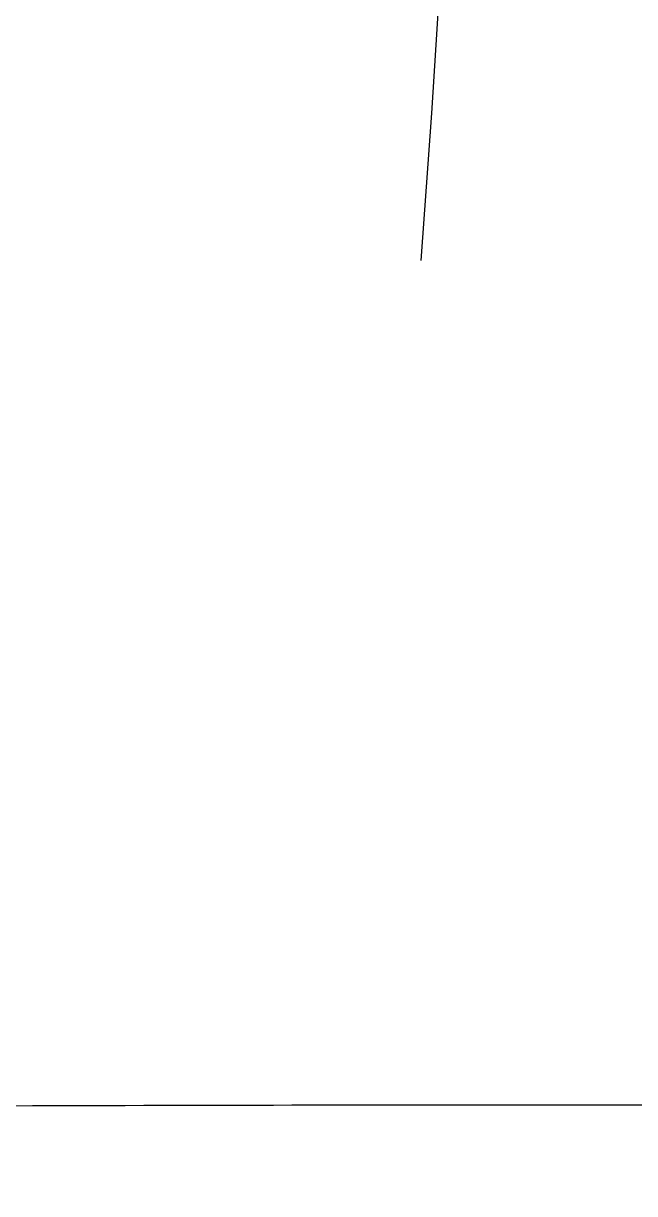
# Model space of a CAD drawing. Extents: x 11992 to 29481, y -6727 to 6811.
# Drawn here: x 24504.2 to 24579.6, y 2310.8 to 2455.3 of the extents above; entities that cross this region are included whole.
import ezdxf

# ---------------------------------------------------------------- set-up
doc = ezdxf.new("R2010")
doc.units = 0
doc.header["$MEASUREMENT"] = 0
doc.layers.get('0').update_dxf_attribs({"color": 8, "linetype": 'CONTINUOUS'})
doc.layers.add('zoylight 5回路', color=4, linetype='CONTINUOUS')

msp = doc.modelspace()

# ---------------------------------------------------------------- linework, layer by layer
for p, q in [((24554.59, 2444.2, -2436.43), (24555.64, 2460.45, -2436.43)), ((24553.29, 2426, -2436.43), (24554.59, 2444.2, -2436.43)), ((24503.04, 2321.67, -2436.43), (24505.32, 2321.68, -2436.43)), ((24505.32, 2321.68, -2436.43), (24507.61, 2321.69, -2436.43)), ((24507.61, 2321.69, -2436.43), (24509.89, 2321.69, -2436.43)), ((24509.89, 2321.69, -2436.43), (24512.18, 2321.7, -2436.43)), ((24512.18, 2321.7, -2436.43), (24514.46, 2321.71, -2436.43)), ((24514.46, 2321.71, -2436.43), (24516.75, 2321.71, -2436.43)), ((24516.75, 2321.71, -2436.43), (24519.04, 2321.72, -2436.43)), ((24519.04, 2321.72, -2436.43), (24521.32, 2321.72, -2436.43)), ((24521.32, 2321.72, -2436.43), (24523.61, 2321.73, -2436.43)), ((24523.61, 2321.73, -2436.43), (24525.9, 2321.73, -2436.43)), ((24525.9, 2321.73, -2436.43), (24528.18, 2321.74, -2436.43)), ((24528.18, 2321.74, -2436.43), (24530.47, 2321.74, -2436.43)), ((24530.47, 2321.74, -2436.43), (24532.75, 2321.75, -2436.43)), ((24532.75, 2321.75, -2436.43), (24535.04, 2321.75, -2436.43)), ((24535.04, 2321.75, -2436.43), (24537.32, 2321.76, -2436.43)), ((24537.32, 2321.76, -2436.43), (24539.61, 2321.76, -2436.43)), ((24539.61, 2321.76, -2436.43), (24541.9, 2321.76, -2436.43)), ((24541.9, 2321.76, -2436.43), (24544.18, 2321.77, -2436.43)), ((24544.18, 2321.77, -2436.43), (24546.47, 2321.77, -2436.43)), ((24546.47, 2321.77, -2436.43), (24548.75, 2321.77, -2436.43)), ((24548.75, 2321.77, -2436.43), (24551.04, 2321.78, -2436.43)), ((24551.04, 2321.78, -2436.43), (24553.33, 2321.78, -2436.43)), ((24553.33, 2321.78, -2436.43), (24555.62, 2321.78, -2436.43)), ((24555.62, 2321.78, -2436.43), (24557.9, 2321.78, -2436.43)), ((24557.9, 2321.78, -2436.43), (24560.19, 2321.79, -2436.43)), ((24560.19, 2321.79, -2436.43), (24562.48, 2321.79, -2436.43)), ((24562.48, 2321.79, -2436.43), (24564.76, 2321.79, -2436.43)), ((24564.76, 2321.79, -2436.43), (24567.05, 2321.79, -2436.43)), ((24567.05, 2321.79, -2436.43), (24569.34, 2321.79, -2436.43)), ((24569.34, 2321.79, -2436.43), (24571.63, 2321.79, -2436.43)), ((24571.63, 2321.79, -2436.43), (24573.91, 2321.79, -2436.43)), ((24573.91, 2321.79, -2436.43), (24576.2, 2321.79, -2436.43)), ((24576.2, 2321.79, -2436.43), (24578.48, 2321.79, -2436.43)), ((24578.48, 2321.79, -2436.43), (24580.77, 2321.79, -2436.43))]:
    msp.add_line(p, q)
at = {"layer": 'zoylight 5回路', "linetype": 'Continuous'}
msp.add_arc((14919.86, 2083.78), 9732.76, 346.706905, 20.210333, dxfattribs=at)

doc.saveas('drawing.dxf')
